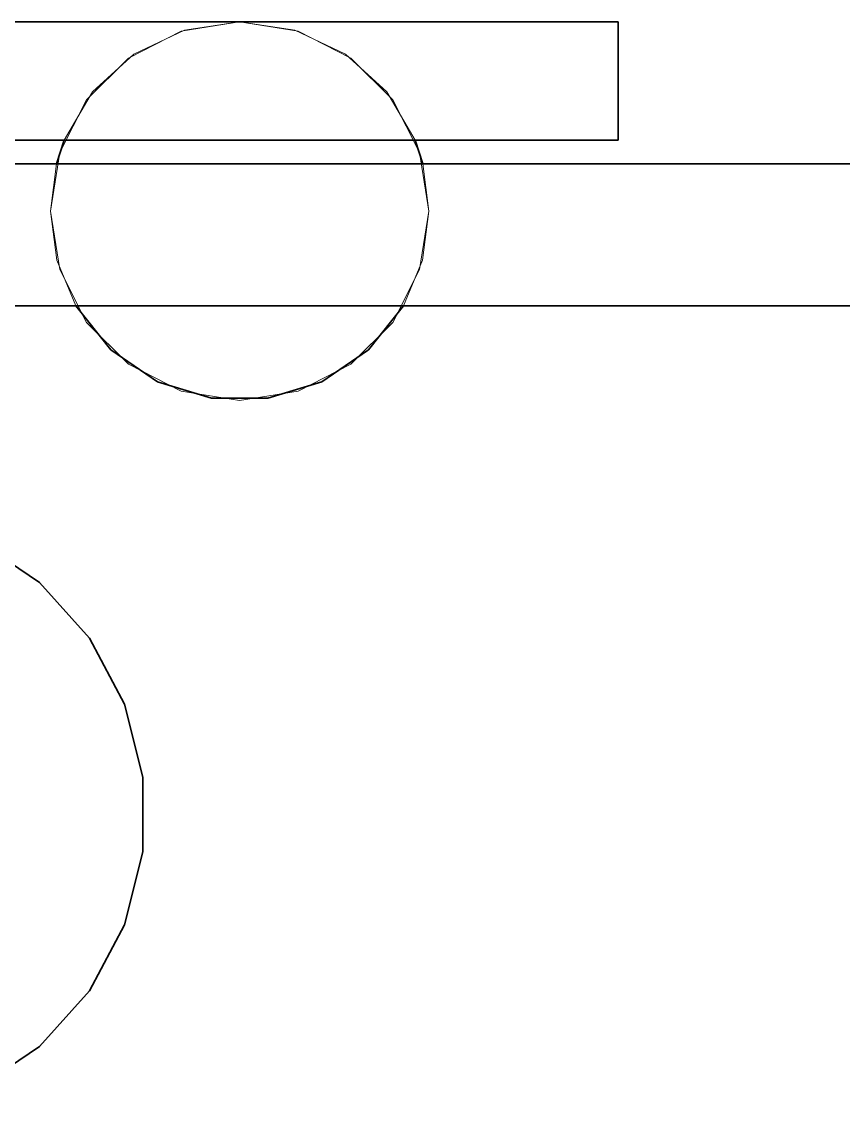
# Model space of a CAD drawing. Extents: x -442948 to -439736, y 420528 to 424220.
# Drawn here: x -441730.81 to -441713.45, y 423945.03 to 423968.12 of the extents above; entities that cross this region are included whole.
import ezdxf

# ---------------------------------------------------------------- set-up
doc = ezdxf.new("R2010")
doc.units = 0
doc.linetypes.add('DASHED2', pattern=[9.525, 6.35, -3.175])
doc.layers.add('GIZLI', color=8, linetype='DASHED2', lineweight=18)
doc.layers.add('GORUNEN', color=7, linetype='Continuous', lineweight=35)

msp = doc.modelspace()

# ---------------------------------------------------------------- linework, layer by layer
at = {"layer": 'GIZLI', "color": 3}
for points in [[(-441718.206, 423968.116), (-441744.206, 423968.116)], [(-441718.206, 423965.616), (-441718.206, 423968.116)], [(-441718.206, 423965.616), (-441744.206, 423965.616)]]:
    msp.add_lwpolyline(points, dxfattribs=at)
at = {"layer": 'GIZLI'}
for points in [[(-441722.206, 423964.116), (-441722.401, 423965.352), (-441722.97, 423966.467), (-441723.855, 423967.352), (-441724.97, 423967.92), (-441726.206, 423968.116), (-441727.442, 423967.92), (-441728.557, 423967.352), (-441729.442, 423966.467), (-441730.01, 423965.352), (-441730.206, 423964.116)], [(-441722.498, 423965.616), (-441723.098, 423966.634), (-441723.97, 423967.433), (-441725.037, 423967.941), (-441726.206, 423968.116), (-441727.375, 423967.941), (-441728.442, 423967.433), (-441729.313, 423966.634), (-441729.914, 423965.616)]]:
    msp.add_lwpolyline(points, dxfattribs=at)
at = {"layer": 'GIZLI', "color": 6}
for points in [[(-441693.606, 423965.116), (-441735.706, 423965.116)], [(-441730.079, 423965.116), (-441730.206, 423964.116)], [(-441722.206, 423964.116), (-441722.333, 423965.116)], [(-441730.206, 423964.116), (-441730.01, 423962.88), (-441729.442, 423961.765), (-441728.557, 423960.88), (-441727.442, 423960.312), (-441726.206, 423960.116), (-441724.97, 423960.312), (-441723.855, 423960.88), (-441722.97, 423961.765), (-441722.401, 423962.88), (-441722.206, 423964.116)], [(-441730.206, 423964.116), (-441730.069, 423963.081), (-441729.67, 423962.116)], [(-441722.742, 423962.116), (-441722.342, 423963.081), (-441722.206, 423964.116)], [(-441675.206, 423962.116), (-441735.706, 423962.116)], [(-441733.241, 423945.033), (-441731.753, 423945.576), (-441730.44, 423946.462), (-441729.38, 423947.639), (-441728.637, 423949.037), (-441728.254, 423950.574), (-441728.254, 423952.158), (-441728.637, 423953.695), (-441729.38, 423955.093), (-441730.44, 423956.271), (-441731.753, 423957.157), (-441733.241, 423957.699)]]:
    msp.add_lwpolyline(points, dxfattribs=at)
at = {"layer": 'GORUNEN', "color": 3}
for points in [[(-441718.206, 423968.116), (-441744.206, 423968.116)], [(-441718.206, 423968.116), (-441718.206, 423965.616)], [(-441718.206, 423965.616), (-441744.206, 423965.616)]]:
    msp.add_lwpolyline(points, dxfattribs=at)
at = {"layer": 'GORUNEN'}
for points in [[(-441729.914, 423965.616), (-441730.079, 423965.116)], [(-441722.333, 423965.116), (-441722.498, 423965.616)]]:
    msp.add_lwpolyline(points, dxfattribs=at)
at = {"layer": 'GORUNEN', "color": 6}
for points in [[(-441693.606, 423965.116), (-441735.706, 423965.116)], [(-441693.606, 423962.116), (-441735.706, 423962.116)], [(-441729.67, 423962.116), (-441728.926, 423961.184), (-441727.941, 423960.512), (-441726.802, 423960.161), (-441725.61, 423960.161), (-441724.47, 423960.512), (-441723.485, 423961.184), (-441722.742, 423962.116)], [(-441733.241, 423945.033), (-441731.753, 423945.576), (-441730.44, 423946.462), (-441729.38, 423947.639), (-441728.637, 423949.037), (-441728.254, 423950.574), (-441728.254, 423952.158), (-441728.637, 423953.695), (-441729.38, 423955.093), (-441730.44, 423956.271), (-441731.753, 423957.157), (-441733.241, 423957.699)]]:
    msp.add_lwpolyline(points, dxfattribs=at)

doc.saveas('drawing.dxf')
